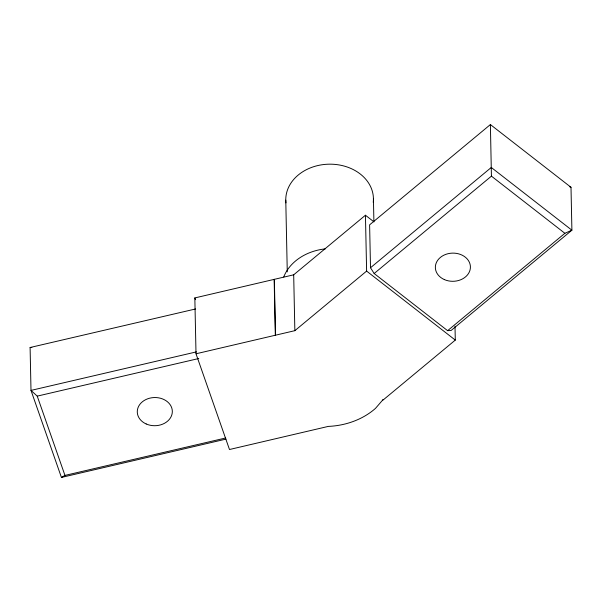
<?xml version="1.0" encoding="UTF-8"?>
<svg xmlns="http://www.w3.org/2000/svg" width="602" height="602" viewBox="0 0 602 602"><rect width="100%" height="100%" fill="white"/><g stroke="black" fill="none" stroke-linecap="round" stroke-linejoin="round"><path stroke-width="0.9" d="M454.999 326.126L455.293 340.092L383.527 399.675L383.218 399.435L375.46 408.397A67.936 54.609 -1.2 0 1 328.331 426.397L229.482 449.513L196.011 353.788L194.837 297.93L293.686 274.813L365.444 215.23L373.579 221.559M490.389 124.569L369.613 224.847L370.508 267.747L374.158 273.511L447.61 330.664L451.124 330.475L571.9 230.197L571.005 187.305L490.389 124.569L491.428 176.145L564.879 233.298L571.9 230.197L491.285 167.469L370.508 267.747M196.011 353.788L294.852 330.671L366.618 271.088L365.444 215.23M374.158 273.511L491.428 176.145M447.61 330.664L564.879 233.298M195.582 308.969L30.1 347.505L30.995 390.405L61.427 477.431L64.963 475.414L225.622 438M382.639 400.104L383.527 399.675M196.485 351.869L30.995 390.405L37.234 396.131L64.963 475.414M37.234 396.131L198.81 358.506M61.427 477.431L225.998 439.106M30.1 347.505L31.846 347.437M569.417 186.665L571.005 187.305M366.618 271.088L455.293 340.092M194.837 297.93L195.462 299.698M373.421 198.675L373.91 221.95M293.686 274.813L294.852 330.671M285.769 200.142L287.267 271.833M274.354 279.313L275.528 335.171M274.151 279.456L275.325 335.314M285.942 202.897A43.833 35.24 -1.2 0 1 329.663 164.173A43.833 35.24 -1.2 0 1 373.24 202.362M283.715 276.965A50.094 40.266 -1.2 0 1 325.313 248.867M444.299 279.561A17.533 14.094 -1.2 0 0 470.418 266.919A17.533 14.094 -1.2 0 0 443.945 255.15A17.533 14.094 -1.2 0 0 444.299 279.561M146.211 423.974A17.533 14.094 -1.2 0 0 172.33 411.332A17.533 14.094 -1.2 0 0 145.857 399.57A17.533 14.094 -1.2 0 0 146.211 423.974"/></g></svg>
